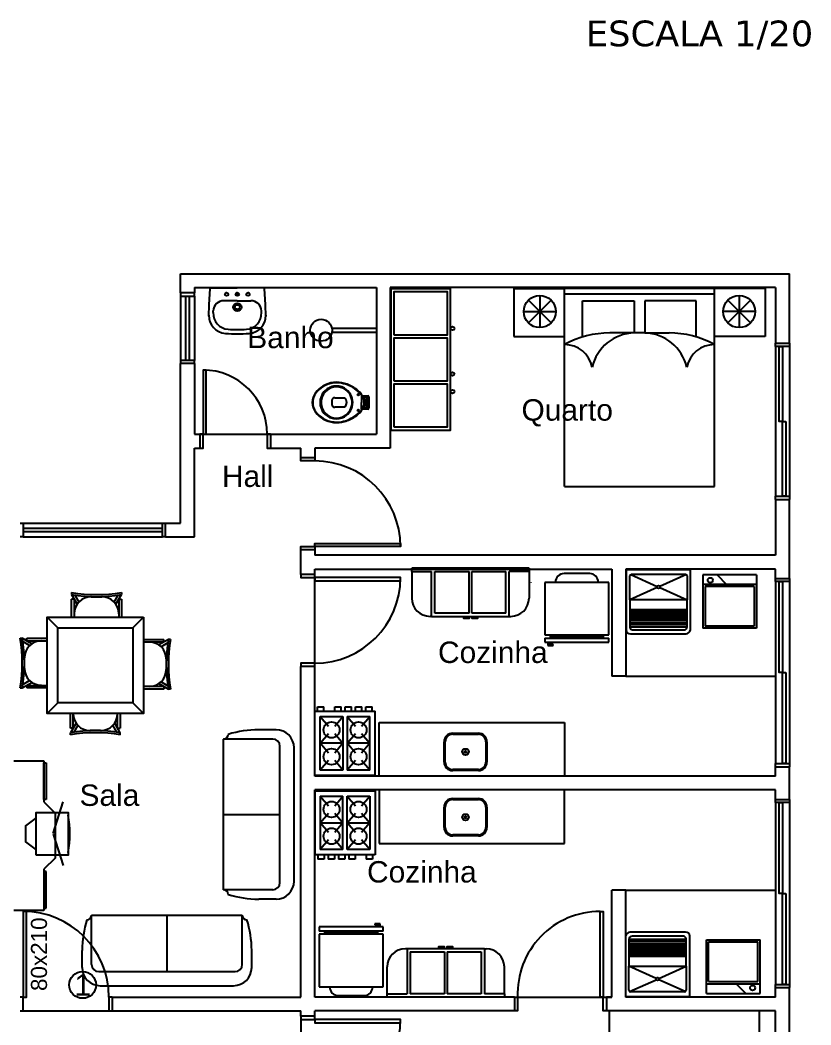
# Model space of a CAD drawing. Extents: x -120 to 1117, y 5 to 675.
# Drawn here: x 50.97 to 58.36, y 143.55 to 152.94 of the extents above; entities that cross this region are included whole.
import ezdxf
from ezdxf.enums import TextEntityAlignment as Align

# ---------------------------------------------------------------- set-up
doc = ezdxf.new("R2010")
doc.units = 0
doc.header["$MEASUREMENT"] = 0
for name, color, linetype in [('janela-porta', 6, 'CONTINUOUS'), ('moveis', 253, 'CONTINUOUS'), ('parede', 2, 'CONTINUOUS'), ('piso', 4, 'CONTINUOUS'), ('texto', 7, 'CONTINUOUS')]:
    doc.layers.add(name, color=color, linetype=linetype)
doc.styles.add('ROMANS', font='arial.ttf', dxfattribs={"height": 1.5})
doc.styles.get("Standard").update_dxf_attribs({"font": 'arial.ttf'})
doc.styles.add('VERDANA', font='verdana.ttf')

msp = doc.modelspace()

# ---------------------------------------------------------------- linework, layer by layer
at = {"layer": 'janela-porta', "color": 253, "linetype": 'Continuous'}
for p, q in [((52.4742, 150.3585), (52.4742, 149.7585)), ((52.6041, 150.3585), (52.6041, 149.7585)), ((58.0342, 149.8885), (58.0342, 148.4885)), ((58.1642, 149.8885), (58.1642, 148.4885)), ((51.0041, 148.2385), (52.3041, 148.2385)), ((51.0041, 148.1085), (52.3041, 148.1085)), ((58.0342, 147.691), (58.0342, 145.991)), ((58.1642, 147.691), (58.1642, 145.991)), ((58.0342, 145.626), (58.0342, 143.926)), ((58.1642, 145.626), (58.1642, 143.926)), ((55.5942, 143.8085), (55.6243, 143.8085))]:
    msp.add_line(p, q, dxfattribs=at)
for points in [[(52.4742, 150.3885), (52.4742, 150.3585), (52.6041, 150.3585), (52.6041, 150.3885)], [(58.1642, 149.9186), (58.1642, 149.8885), (58.0342, 149.8885), (58.0342, 149.9186)], [(52.6041, 149.7286), (52.6041, 149.7585), (52.4742, 149.7585), (52.4742, 149.7286)], [(52.6541, 148.9385), (52.6841, 148.9385), (52.6841, 149.0686), (52.6541, 149.0686)], [(53.3142, 149.0686), (53.2841, 149.0686), (53.2841, 148.9385), (53.3142, 148.9385)], [(53.7292, 148.8485), (53.7292, 148.8186), (53.5992, 148.8186), (53.5992, 148.8485)], [(58.0342, 148.4586), (58.0342, 148.4885), (58.1642, 148.4885), (58.1642, 148.4586)], [(50.9742, 148.2385), (51.0041, 148.2385), (51.0041, 148.1085), (50.9742, 148.1085)], [(52.3342, 148.1085), (52.3041, 148.1085), (52.3041, 148.2385), (52.3342, 148.2385)], [(53.5992, 147.9885), (53.5992, 148.0186), (53.7292, 148.0186), (53.7292, 147.9885)], [(53.5992, 147.7585), (53.5992, 147.7285), (53.7292, 147.7285), (53.7292, 147.7585)], [(58.1642, 147.721), (58.1642, 147.691), (58.0342, 147.691), (58.0342, 147.721)], [(53.7292, 146.8985), (53.7292, 146.9285), (53.5992, 146.9285), (53.5992, 146.8985)], [(58.0342, 145.961), (58.0342, 145.991), (58.1642, 145.991), (58.1642, 145.961)], [(58.1642, 145.656), (58.1642, 145.626), (58.0342, 145.626), (58.0342, 145.656)], [(58.0342, 143.896), (58.0342, 143.926), (58.1642, 143.926), (58.1642, 143.896)], [(50.9742, 143.6785), (51.0041, 143.6785), (51.0041, 143.8085), (50.9742, 143.8085)], [(51.8342, 143.8085), (51.8041, 143.8085), (51.8041, 143.6785), (51.8342, 143.6785)], [(55.5942, 143.8085), (55.6243, 143.8085), (55.6243, 143.6785), (55.5942, 143.6785)], [(56.4542, 143.6785), (56.4243, 143.6785), (56.4243, 143.8085), (56.4542, 143.8085)], [(53.5992, 143.6285), (53.5992, 143.5985), (53.7292, 143.5985), (53.7292, 143.6285)]]:
    msp.add_lwpolyline(points, dxfattribs=at)
for points in [[(52.5541, 150.3585), (52.5541, 149.7585), (52.5242, 149.7585), (52.5242, 150.3585), (52.5541, 150.3585)], [(58.0992, 149.8885), (58.0992, 149.1885), (58.0692, 149.1885), (58.0692, 149.8885), (58.0992, 149.8885)], [(52.6841, 149.0686), (52.7142, 149.0686), (52.7142, 149.6686), (52.6841, 149.6686), (52.6841, 149.0686)], [(58.1292, 149.1885), (58.1292, 148.4885), (58.0992, 148.4885), (58.0992, 149.1885), (58.1292, 149.1885)], [(51.0041, 148.1585), (52.3041, 148.1585), (52.3041, 148.1885), (51.0041, 148.1885), (51.0041, 148.1585)], [(53.7292, 148.0186), (53.7292, 148.0485), (54.5292, 148.0485), (54.5292, 148.0186), (53.7292, 148.0186)], [(53.7292, 147.7285), (53.7292, 147.6985), (54.5292, 147.6985), (54.5292, 147.7285), (53.7292, 147.7285)], [(58.0992, 147.691), (58.0992, 146.841), (58.0692, 146.841), (58.0692, 147.691), (58.0992, 147.691)], [(58.1292, 146.841), (58.1292, 145.991), (58.0992, 145.991), (58.0992, 146.841), (58.1292, 146.841)], [(58.0992, 145.626), (58.0992, 144.776), (58.0692, 144.776), (58.0692, 145.626), (58.0992, 145.626)], [(58.1292, 144.776), (58.1292, 143.926), (58.0992, 143.926), (58.0992, 144.776), (58.1292, 144.776)], [(51.0041, 143.8085), (51.0342, 143.8085), (51.0342, 144.6085), (51.0041, 144.6085), (51.0041, 143.8085)], [(56.4243, 143.8085), (56.3942, 143.8085), (56.3942, 144.6085), (56.4243, 144.6085), (56.4243, 143.8085)], [(53.7292, 143.5985), (53.7292, 143.5685), (54.5292, 143.5685), (54.5292, 143.5985), (53.7292, 143.5985)]]:
    msp.add_lwpolyline(points, close=True, dxfattribs=at)
for centre, radius, start, end in [((52.6841, 149.0686), 0.6, 0, 90), ((53.7292, 148.0186), 0.8, 0, 90), ((53.7292, 147.7285), 0.8, 270, 0), ((51.0041, 143.8085), 0.8, 0, 90), ((56.3942, 143.838), 0.7705, 90, 182.19156), ((53.7292, 143.5985), 0.8, 270, 0)]:
    msp.add_arc(centre, radius, start, end, dxfattribs=at)
at = {"layer": 'moveis'}
for p, q in [((52.7426, 150.2765), (52.7506, 150.4317)), ((52.7556, 150.4365), (53.0047, 150.4365)), ((53.0147, 150.3765), (52.9947, 150.3765)), ((53.2539, 150.4365), (53.0047, 150.4365)), ((53.0047, 150.3865), (53.0047, 150.3665)), ((53.2668, 150.2765), (53.2589, 150.4317)), ((55.5892, 150.431), (55.5892, 149.981)), ((55.5892, 150.431), (56.0624, 150.431)), ((55.8306, 150.3645), (55.8306, 150.0645)), ((57.9357, 150.431), (56.0624, 150.431)), ((56.0624, 148.581), (56.0624, 150.431)), ((56.0624, 150.381), (57.4624, 150.381)), ((57.4624, 148.581), (57.4624, 150.431)), ((57.6943, 150.3645), (57.6943, 150.0645)), ((57.9357, 150.431), (57.7807, 150.431)), ((57.9357, 150.431), (57.9357, 149.981)), ((52.7372, 150.172), (52.7426, 150.2765)), ((53.0047, 150.3165), (52.8797, 150.3165)), ((53.0047, 150.3165), (53.1297, 150.3165)), ((53.2722, 150.172), (53.2668, 150.2765)), ((55.7246, 150.3205), (55.9367, 150.1084)), ((55.9367, 150.3205), (55.7246, 150.1084)), ((56.2314, 150.3152), (56.7124, 150.3152)), ((56.2314, 149.9773), (56.2314, 150.3152)), ((56.7124, 150.3152), (56.7124, 150.0152)), ((57.2935, 150.3152), (56.8124, 150.3152)), ((56.8124, 150.3152), (56.8124, 150.0152)), ((57.2935, 149.9773), (57.2935, 150.3152)), ((57.5882, 150.3205), (57.8003, 150.1084)), ((57.8003, 150.3205), (57.5882, 150.1084)), ((52.779, 150.2067), (52.7798, 150.2216)), ((53.2304, 150.2067), (53.2296, 150.2216)), ((53.2722, 150.1805), (53.2722, 150.172)), ((55.6806, 150.2145), (55.9806, 150.2145)), ((57.8443, 150.2145), (57.5443, 150.2145)), ((53.8879, 150.0599), (54.3132, 150.0599)), ((54.3132, 150.0199), (53.8879, 150.0199)), ((55.5892, 149.981), (56.0624, 149.981)), ((56.8124, 150.0152), (56.4863, 150.0152)), ((56.8124, 150.0152), (57.0386, 150.0152)), ((57.9357, 149.981), (57.4624, 149.981)), ((54.1648, 149.4398), (54.1648, 149.4345)), ((54.1648, 149.4345), (54.1648, 149.4277)), ((54.1648, 149.4277), (54.1648, 149.3652)), ((54.1648, 149.4277), (54.2229, 149.4277)), ((54.1648, 149.4177), (54.2088, 149.4177)), ((54.2349, 149.4168), (54.2349, 149.3652)), ((53.9148, 149.4097), (54.0108, 149.4097)), ((54.1648, 149.3027), (54.1648, 149.3652)), ((54.1728, 149.4013), (54.1839, 149.4013)), ((54.1728, 149.3292), (54.1839, 149.3292)), ((54.1883, 149.4008), (54.1883, 149.3652)), ((54.1883, 149.3652), (54.1883, 149.3297)), ((54.1998, 149.3967), (54.1998, 149.3652)), ((54.1998, 149.3338), (54.1998, 149.3652)), ((54.2163, 149.4102), (54.2163, 149.3652)), ((54.2163, 149.3652), (54.2163, 149.3203)), ((54.2349, 149.3652), (54.2349, 149.3137)), ((54.0108, 149.3208), (53.9148, 149.3208)), ((54.2088, 149.3128), (54.1648, 149.3128)), ((54.1648, 149.3027), (54.1648, 149.296)), ((54.2229, 149.3027), (54.1648, 149.3027)), ((54.1648, 149.296), (54.1648, 149.2907)), ((56.0624, 148.581), (57.4624, 148.581)), ((55.7303, 147.8162), (54.6358, 147.8162)), ((54.6358, 147.7862), (54.6358, 147.8162)), ((54.6358, 147.7862), (54.8207, 147.7862)), ((54.6358, 147.7862), (54.6358, 147.5362)), ((54.8207, 147.3662), (54.8207, 147.7862)), ((54.8508, 147.3962), (54.8508, 147.7862)), ((54.8508, 147.7862), (55.1707, 147.7862)), ((55.1707, 147.3962), (55.1707, 147.7862)), ((55.1953, 147.3962), (55.1953, 147.7862)), ((55.1953, 147.7862), (55.5153, 147.7862)), ((55.5153, 147.3962), (55.5153, 147.7862)), ((55.7303, 147.7862), (55.5453, 147.7862)), ((55.5453, 147.3662), (55.5453, 147.7862)), ((55.7303, 147.8162), (55.7303, 147.7862)), ((55.7303, 147.7862), (55.7303, 147.5362)), ((56.2975, 147.7654), (56.0574, 147.7654)), ((57.2382, 147.8019), (56.6382, 147.8019)), ((56.6382, 147.8019), (56.6382, 147.2387)), ((56.6805, 147.7574), (56.9279, 147.6463)), ((57.2009, 147.7576), (56.9533, 147.6463)), ((57.2382, 147.2396), (57.2382, 147.8019)), ((57.855, 147.7545), (57.355, 147.7545)), ((57.355, 147.7545), (57.355, 147.2545)), ((57.4871, 147.7545), (57.577, 147.6645)), ((57.855, 147.7545), (57.855, 147.2545)), ((55.7469, 147.6854), (55.7469, 147.6826)), ((56.4774, 147.6826), (55.8774, 147.6826)), ((55.8774, 147.6826), (55.8774, 147.1926)), ((56.3774, 147.6826), (56.3774, 147.6854)), ((56.4774, 147.1926), (56.4774, 147.6826)), ((56.9278, 147.6348), (56.6733, 147.5205)), ((56.9534, 147.6348), (57.2079, 147.5205)), ((57.375, 147.6445), (57.375, 147.2744)), ((57.835, 147.6445), (57.835, 147.2744)), ((51.4561, 147.5891), (51.4561, 147.5693)), ((51.4561, 147.5693), (51.5079, 147.4796)), ((51.4876, 147.5642), (51.5246, 147.5003)), ((51.6392, 147.5496), (51.7382, 147.5496)), ((51.8529, 147.5003), (51.8897, 147.5642)), ((51.8695, 147.4796), (51.9212, 147.5693)), ((51.9212, 147.5891), (51.9212, 147.5693)), ((51.4561, 147.3594), (51.4561, 147.5264)), ((51.4809, 147.5264), (51.4561, 147.5264)), ((51.4809, 147.5264), (51.4809, 147.3594)), ((51.8965, 147.5264), (51.8965, 147.3594)), ((51.8965, 147.5264), (51.9212, 147.5264)), ((51.9212, 147.5264), (51.9212, 147.3594)), ((51.327, 147.2594), (51.227, 147.3594)), ((52.127, 147.3594), (52.027, 147.2594)), ((54.8207, 147.3662), (54.8058, 147.3662)), ((54.8207, 147.3662), (55.5453, 147.3662)), ((55.1707, 147.3962), (54.8508, 147.3962)), ((55.5153, 147.3962), (55.1953, 147.3962)), ((55.5453, 147.3662), (55.5603, 147.3662)), ((56.6733, 147.4294), (57.2079, 147.4294)), ((56.6733, 147.4194), (57.2079, 147.4194)), ((56.6733, 147.4094), (57.2079, 147.4094)), ((56.6733, 147.3994), (57.2079, 147.3994)), ((56.6733, 147.3894), (57.2079, 147.3894)), ((56.6733, 147.3744), (57.2079, 147.3744)), ((56.6733, 147.3594), (57.2079, 147.3594)), ((56.6733, 147.3444), (57.2079, 147.3444)), ((56.6733, 147.3294), (57.2079, 147.3294)), ((56.6733, 147.3094), (57.2079, 147.3094)), ((56.6733, 147.2894), (57.2079, 147.2894)), ((56.6733, 147.2694), (57.2079, 147.2694)), ((57.835, 147.2744), (57.375, 147.2744)), ((50.9753, 147.1619), (50.9952, 147.1619)), ((51.0848, 147.1102), (50.9952, 147.1619)), ((51.038, 147.1619), (51.227, 147.1619)), ((51.038, 147.1372), (51.038, 147.1619)), ((55.8774, 147.1926), (56.4774, 147.1926)), ((55.8774, 147.1626), (55.8774, 147.1246)), ((55.8774, 147.1626), (56.4774, 147.1626)), ((55.9274, 147.1926), (55.9274, 147.1626)), ((55.9274, 147.1846), (56.4274, 147.1846)), ((55.9274, 147.1776), (56.4274, 147.1776)), ((55.9274, 147.1706), (56.4274, 147.1706)), ((56.4274, 147.1626), (56.4274, 147.1926)), ((56.4774, 147.1246), (56.4774, 147.1626)), ((56.678, 147.2019), (57.1974, 147.2019)), ((57.855, 147.2545), (57.355, 147.2545)), ((51.0641, 147.0935), (51.0002, 147.1304)), ((51.038, 147.1372), (51.227, 147.1372)), ((52.127, 147.1512), (52.318, 147.1512)), ((52.318, 147.1264), (52.127, 147.1264)), ((52.3608, 147.1512), (52.2711, 147.0994)), ((52.3558, 147.1197), (52.2918, 147.0828)), ((52.318, 147.1264), (52.318, 147.1512)), ((52.3807, 147.1512), (52.3608, 147.1512)), ((55.8774, 147.1246), (56.4774, 147.1246)), ((55.9074, 147.1246), (55.9074, 147.0946)), ((55.9074, 147.0946), (55.9574, 147.0946)), ((55.9174, 147.1046), (55.9174, 147.1246)), ((55.9574, 147.1046), (55.9174, 147.1046)), ((55.9574, 147.0946), (55.9574, 147.1046)), ((51.0149, 146.8798), (51.0149, 146.9788)), ((52.3411, 146.9681), (52.3411, 146.8691)), ((50.9753, 146.6968), (50.9952, 146.6968)), ((50.9952, 146.6968), (51.0848, 146.7485)), ((51.0002, 146.7283), (51.0641, 146.7652)), ((51.038, 146.7215), (51.227, 146.7215)), ((51.038, 146.7215), (51.038, 146.6968)), ((51.227, 146.6968), (51.038, 146.6968)), ((52.318, 146.7108), (52.127, 146.7108)), ((52.2711, 146.7378), (52.3608, 146.6861)), ((52.2918, 146.7545), (52.3558, 146.7176)), ((52.318, 146.7108), (52.318, 146.6861)), ((52.318, 146.6861), (52.127, 146.6861)), ((52.3807, 146.6861), (52.3608, 146.6861)), ((51.327, 146.5594), (51.227, 146.4594)), ((52.027, 146.5594), (52.127, 146.4594)), ((53.7544, 146.5197), (53.8144, 146.5197)), ((53.7544, 146.4797), (53.7544, 146.5197)), ((53.8144, 146.4797), (53.8144, 146.5197)), ((53.9154, 146.4797), (53.9154, 146.5197)), ((53.9154, 146.5197), (53.9754, 146.5197)), ((53.9754, 146.4797), (53.9754, 146.5197)), ((54.0121, 146.5197), (54.0721, 146.5197)), ((54.0121, 146.4797), (54.0121, 146.5197)), ((54.0721, 146.4797), (54.0721, 146.5197)), ((54.1088, 146.5197), (54.1688, 146.5197)), ((54.1088, 146.4797), (54.1088, 146.5197)), ((54.1688, 146.4797), (54.1688, 146.5197)), ((54.2055, 146.4797), (54.2055, 146.5197)), ((54.2055, 146.5197), (54.2655, 146.5197)), ((54.2655, 146.4797), (54.2655, 146.5197)), ((51.4454, 146.3216), (51.4454, 146.4594)), ((51.4702, 146.3216), (51.4702, 146.4594)), ((51.8858, 146.3216), (51.8858, 146.4594)), ((51.9105, 146.4594), (51.9105, 146.3216)), ((53.7294, 145.8797), (53.7294, 146.4797)), ((53.7294, 146.4797), (54.2933, 146.4797)), ((53.7794, 146.4297), (53.9913, 146.4297)), ((53.7794, 145.9297), (53.7794, 146.4297)), ((53.7794, 146.4297), (53.8563, 146.339)), ((53.9144, 146.339), (53.9913, 146.4297)), ((53.9913, 146.4297), (53.9913, 145.9297)), ((54.0313, 146.4297), (54.0313, 145.9297)), ((54.0313, 146.4297), (54.2433, 146.4297)), ((54.0313, 146.4297), (54.1082, 146.339)), ((54.1664, 146.339), (54.2433, 146.4297)), ((54.2433, 145.9297), (54.2433, 146.4297)), ((54.2933, 145.8797), (54.2933, 146.4797)), ((51.4972, 146.3683), (51.4454, 146.2787)), ((51.4702, 146.3216), (51.4454, 146.3216)), ((51.5138, 146.3477), (51.4769, 146.2838)), ((51.879, 146.2838), (51.8421, 146.3477)), ((51.9105, 146.2787), (51.8588, 146.3683)), ((51.8858, 146.3216), (51.9105, 146.3216)), ((54.3292, 145.8735), (54.3292, 146.3735)), ((54.3292, 146.3735), (56.0623, 146.3735)), ((56.0623, 146.3735), (56.0623, 145.8735)), ((51.4454, 146.2588), (51.4454, 146.2787)), ((51.7275, 146.2984), (51.6285, 146.2984)), ((51.9105, 146.2588), (51.9105, 146.2787)), ((53.3662, 146.3068), (53.205, 146.3068)), ((53.7794, 146.1797), (53.8563, 146.2704)), ((53.9144, 146.2704), (53.9913, 146.1797)), ((54.0313, 146.1797), (54.1082, 146.2704)), ((54.1664, 146.2704), (54.2433, 146.1797)), ((55.017, 146.2741), (55.257, 146.2741)), ((55.017, 146.2641), (55.257, 146.2641)), ((53.3369, 146.2188), (52.8751, 146.2188)), ((52.8751, 144.8114), (52.8751, 146.2188)), ((53.4029, 144.8774), (53.4029, 146.1528)), ((53.5348, 144.892), (53.5348, 146.1381)), ((53.9913, 146.1797), (53.7794, 146.1797)), ((53.8563, 146.089), (53.7794, 146.1797)), ((53.9913, 146.1797), (53.9144, 146.089)), ((54.2433, 146.1797), (54.0313, 146.1797)), ((54.1082, 146.089), (54.0313, 146.1797)), ((54.2433, 146.1797), (54.1664, 146.089)), ((54.937, 146.0041), (54.937, 146.1941)), ((54.947, 146.0041), (54.947, 146.1941)), ((55.327, 146.1941), (55.327, 146.0041)), ((55.337, 146.1941), (55.337, 146.0041)), ((50.9168, 146.0171), (51.1968, 146.0171)), ((51.1968, 146.0171), (51.1968, 145.6322)), ((51.1968, 145.6531), (51.1968, 145.9962)), ((51.1968, 145.9962), (51.2178, 145.9962)), ((51.2178, 145.9962), (51.2178, 145.6531)), ((53.8563, 146.0204), (53.7794, 145.9297)), ((53.9913, 145.9297), (53.9144, 146.0204)), ((54.1082, 146.0204), (54.0313, 145.9297)), ((54.2433, 145.9297), (54.1664, 146.0204)), ((54.2933, 145.8797), (53.7294, 145.8797)), ((53.9913, 145.9297), (53.7794, 145.9297)), ((54.2433, 145.9297), (54.0313, 145.9297)), ((55.257, 145.9341), (55.017, 145.9341)), ((55.257, 145.9241), (55.017, 145.9241)), ((53.7294, 145.7366), (54.2932, 145.7366)), ((53.7294, 145.7366), (53.7294, 145.1366)), ((53.7794, 145.6866), (53.7794, 145.1866)), ((53.7794, 145.6866), (53.9913, 145.6866)), ((53.7794, 145.6866), (53.8562, 145.5959)), ((53.9144, 145.5959), (53.9913, 145.6866)), ((53.9913, 145.1866), (53.9913, 145.6866)), ((54.0313, 145.1866), (54.0313, 145.6866)), ((54.0313, 145.6866), (54.2432, 145.6866)), ((54.0313, 145.6866), (54.1082, 145.5959)), ((54.1663, 145.5959), (54.2432, 145.6866)), ((54.2432, 145.6866), (54.2432, 145.1866)), ((54.2932, 145.7366), (54.2932, 145.1366)), ((54.3292, 145.7435), (54.3292, 145.2435)), ((55.017, 145.6636), (55.257, 145.6636)), ((56.0623, 145.2435), (56.0623, 145.7435)), ((51.2178, 145.6531), (51.1968, 145.6531)), ((51.1968, 145.6322), (51.3018, 145.5271)), ((51.2837, 145.3372), (51.3782, 145.6323)), ((54.937, 145.3936), (54.937, 145.5836)), ((54.947, 145.3936), (54.947, 145.5836)), ((55.017, 145.6536), (55.257, 145.6536)), ((55.327, 145.5836), (55.327, 145.3936)), ((55.337, 145.5836), (55.337, 145.3936)), ((51.3018, 145.5271), (51.3018, 145.1072)), ((52.8751, 145.5151), (53.4029, 145.5151)), ((53.7794, 145.4366), (53.8562, 145.5273)), ((53.9144, 145.5273), (53.9913, 145.4366)), ((54.0313, 145.4366), (54.1082, 145.5273)), ((54.1663, 145.5273), (54.2432, 145.4366)), ((53.7794, 145.4366), (53.9913, 145.4366)), ((53.8562, 145.3459), (53.7794, 145.4366)), ((53.9913, 145.4366), (53.9144, 145.3459)), ((54.0313, 145.4366), (54.2432, 145.4366)), ((54.1082, 145.3459), (54.0313, 145.4366)), ((54.2432, 145.4366), (54.1663, 145.3459)), ((51.2837, 145.3317), (51.3782, 145.0365)), ((55.257, 145.3236), (55.017, 145.3236)), ((55.257, 145.3136), (55.017, 145.3136)), ((53.8562, 145.2773), (53.7794, 145.1866)), ((53.9913, 145.1866), (53.9144, 145.2773)), ((54.1082, 145.2773), (54.0313, 145.1866)), ((54.2432, 145.1866), (54.1663, 145.2773)), ((54.3292, 145.2435), (56.0623, 145.2435)), ((51.3018, 145.1072), (51.1968, 145.0021)), ((54.2932, 145.1366), (53.7294, 145.1366)), ((53.7572, 145.1366), (53.7572, 145.0966)), ((53.8171, 145.0966), (53.7572, 145.0966)), ((53.9913, 145.1866), (53.7794, 145.1866)), ((53.8171, 145.1366), (53.8171, 145.0966)), ((53.8538, 145.1366), (53.8538, 145.0966)), ((53.9139, 145.0966), (53.8538, 145.0966)), ((53.9139, 145.1366), (53.9139, 145.0966)), ((53.9505, 145.1366), (53.9505, 145.0966)), ((54.0105, 145.0966), (53.9505, 145.0966)), ((54.0105, 145.1366), (54.0105, 145.0966)), ((54.2432, 145.1866), (54.0313, 145.1866)), ((54.0472, 145.1366), (54.0472, 145.0966)), ((54.1072, 145.0966), (54.0472, 145.0966)), ((54.1072, 145.1366), (54.1072, 145.0966)), ((54.2082, 145.1366), (54.2082, 145.0966)), ((54.2682, 145.0966), (54.2082, 145.0966)), ((54.2682, 145.1366), (54.2682, 145.0966)), ((51.1968, 145.0021), (51.1968, 144.6171)), ((51.1968, 144.9812), (51.1968, 144.6381)), ((51.2178, 144.9812), (51.1968, 144.9812)), ((51.2178, 144.6381), (51.2178, 144.9812)), ((53.3369, 144.8114), (52.8751, 144.8114)), ((53.3662, 144.7234), (53.205, 144.7234)), ((51.1968, 144.6381), (51.2178, 144.6381)), ((51.1968, 144.6171), (50.9168, 144.6171)), ((51.6434, 144.1121), (51.6434, 144.5739)), ((51.6434, 144.5739), (53.0508, 144.5739)), ((52.3471, 144.5739), (52.3471, 144.0461)), ((53.0508, 144.1121), (53.0508, 144.5739)), ((53.7686, 144.4631), (53.7686, 144.425)), ((54.3686, 144.4631), (53.7686, 144.4631)), ((54.3386, 144.4931), (54.2886, 144.4931)), ((54.2886, 144.4931), (54.2886, 144.4831)), ((54.2886, 144.4831), (54.3286, 144.4831)), ((54.3286, 144.4831), (54.3286, 144.4631)), ((54.3386, 144.4631), (54.3386, 144.4931)), ((54.3686, 144.425), (54.3686, 144.4631)), ((54.3686, 144.425), (53.7686, 144.425)), ((53.7686, 144.395), (53.7686, 143.905)), ((54.3686, 144.395), (53.7686, 144.395)), ((53.8186, 144.425), (53.8186, 144.395)), ((54.3186, 144.4171), (53.8186, 144.4171)), ((54.3186, 144.41), (53.8186, 144.41)), ((54.3186, 144.403), (53.8186, 144.403)), ((54.3186, 144.395), (54.3186, 144.425)), ((54.3686, 143.905), (54.3686, 144.395)), ((56.6334, 144.3767), (56.6334, 143.8144)), ((57.1983, 144.3469), (56.6638, 144.3469)), ((57.1936, 144.4144), (56.6742, 144.4144)), ((57.2334, 143.8144), (57.2334, 144.3776)), ((54.5903, 144.2596), (54.5752, 144.2596)), ((55.3148, 144.2596), (54.5903, 144.2596)), ((54.5903, 144.2596), (54.5903, 143.8396)), ((55.3148, 144.2596), (55.3148, 143.8396)), ((55.3148, 144.2596), (55.3298, 144.2596)), ((57.1983, 144.3269), (56.6638, 144.3269)), ((57.1983, 144.3069), (56.6638, 144.3069)), ((57.1983, 144.2869), (56.6638, 144.2869)), ((57.1983, 144.2719), (56.6638, 144.2719)), ((57.1983, 144.2569), (56.6638, 144.2569)), ((57.389, 143.8427), (57.389, 144.3427)), ((57.389, 144.3427), (57.889, 144.3427)), ((57.409, 143.9527), (57.409, 144.3228)), ((57.409, 144.3228), (57.8689, 144.3228)), ((57.8689, 143.9527), (57.8689, 144.3228)), ((57.889, 143.8427), (57.889, 144.3427)), ((51.5554, 144.0828), (51.5554, 144.244)), ((53.1388, 144.0828), (53.1388, 144.244)), ((54.6203, 144.2296), (54.6203, 143.8396)), ((54.6203, 144.2296), (54.9403, 144.2296)), ((54.9403, 144.2296), (54.9403, 143.8396)), ((54.9648, 144.2296), (54.9648, 143.8396)), ((54.9648, 144.2296), (55.2848, 144.2296)), ((55.2848, 144.2296), (55.2848, 143.8396)), ((57.1983, 144.2419), (56.6638, 144.2419)), ((57.1983, 144.2269), (56.6638, 144.2269)), ((57.1983, 144.2169), (56.6638, 144.2169)), ((57.1983, 144.2069), (56.6638, 144.2069)), ((57.1983, 144.1969), (56.6638, 144.1969)), ((57.1983, 144.1869), (56.6638, 144.1869)), ((54.4053, 143.8396), (54.4053, 144.0896)), ((55.4998, 143.8396), (55.4998, 144.0896)), ((56.9182, 143.9815), (56.6638, 144.0958)), ((56.9438, 143.9815), (57.1983, 144.0958)), ((51.7094, 144.0461), (52.9848, 144.0461)), ((56.6707, 143.8587), (56.9184, 143.97)), ((57.1911, 143.8589), (56.9437, 143.97)), ((51.724, 143.9142), (52.9701, 143.9142)), ((53.7686, 143.905), (54.3686, 143.905)), ((53.8686, 143.905), (53.8686, 143.9022)), ((54.2686, 143.9022), (54.2686, 143.905)), ((57.7569, 143.8427), (57.6669, 143.9327)), ((53.9486, 143.8222), (54.1886, 143.8222)), ((54.4053, 143.8096), (54.4053, 143.8396)), ((54.4053, 143.8396), (54.5903, 143.8396)), ((54.4053, 143.8096), (55.4998, 143.8096)), ((54.9403, 143.8396), (54.6203, 143.8396)), ((55.2848, 143.8396), (54.9648, 143.8396)), ((55.4998, 143.8396), (55.3148, 143.8396)), ((55.4998, 143.8396), (55.4998, 143.8096)), ((56.6334, 143.8144), (57.2334, 143.8144)), ((57.389, 143.8427), (57.889, 143.8427)), ((56.4826, 143.3994), (56.4826, 143.6794)), ((57.8826, 143.6794), (57.8826, 143.3994))]:
    msp.add_line(p, q, dxfattribs=at)
for points in [[(54.4381, 149.1078), (54.998, 149.1078), (54.998, 150.4278), (54.4381, 150.4278), (54.4381, 149.1078)], [(54.4681, 149.9978), (54.9681, 149.9978), (54.9681, 150.3978), (54.4681, 150.3978), (54.4681, 149.9978)], [(54.4681, 149.5678), (54.9681, 149.5678), (54.9681, 149.9678), (54.4681, 149.9678), (54.4681, 149.5678)], [(54.4681, 149.1378), (54.9681, 149.1378), (54.9681, 149.5378), (54.4681, 149.5378), (54.4681, 149.1378)], [(52.127, 147.3594), (52.127, 146.4594), (51.227, 146.4594), (51.227, 147.3594), (52.127, 147.3594)], [(55.1707, 147.3562), (55.1707, 147.3462), (55.1207, 147.3462), (55.1207, 147.3562), (55.1707, 147.3562)], [(55.2479, 147.3562), (55.2479, 147.3462), (55.1979, 147.3462), (55.1979, 147.3562), (55.2479, 147.3562)], [(52.027, 147.2594), (52.027, 146.5594), (51.327, 146.5594), (51.327, 147.2594), (52.027, 147.2594)], [(51.1246, 145.1344), (51.1246, 145.5344), (51.4246, 145.5344), (51.4246, 145.1344), (51.1246, 145.1344)], [(54.8877, 144.2696), (54.8877, 144.2796), (54.9377, 144.2796), (54.9377, 144.2696), (54.8877, 144.2696)], [(54.9648, 144.2696), (54.9648, 144.2796), (55.0148, 144.2796), (55.0148, 144.2696), (54.9648, 144.2696)]]:
    msp.add_lwpolyline(points, close=True, dxfattribs=at)
for points in [[(57.2079, 147.5205), (56.6732, 147.5205), (56.6732, 147.7449)], [(56.6882, 147.7607), (57.194, 147.7607)], [(57.2079, 147.7454), (57.2079, 147.5205)], [(57.855, 147.6645), (57.355, 147.6645)], [(57.835, 147.6445), (57.375, 147.6445)], [(57.2079, 147.5205), (56.6733, 147.5205), (56.6733, 147.2637)], [(57.2079, 147.2684), (57.2079, 147.5205)], [(56.6965, 147.2394), (57.1788, 147.2394)], [(51.1246, 145.4844), (51.0246, 145.4094), (51.0246, 145.2594), (51.1246, 145.1844)], [(56.6638, 144.0958), (57.1983, 144.0958), (57.1983, 144.3526)], [(56.6638, 144.3479), (56.6638, 144.0958)], [(57.1751, 144.3769), (56.6929, 144.3769)], [(56.6638, 144.0958), (57.1984, 144.0958), (57.1984, 143.8714)], [(56.6638, 143.8709), (56.6638, 144.0958)], [(57.389, 143.9327), (57.889, 143.9327)], [(57.409, 143.9527), (57.8689, 143.9527)], [(57.1834, 143.8556), (56.6776, 143.8556)]]:
    msp.add_lwpolyline(points, dxfattribs=at)
for centre, radius in [((52.9047, 150.3765), 0.016), ((53.0047, 150.3765), 0.016), ((53.1047, 150.3765), 0.016), ((55.8306, 150.2145), 0.15), ((57.6943, 150.2145), 0.15), ((53.0047, 150.2565), 0.0375), ((53.0047, 150.2565), 0.0225), ((53.7876, 150.04), 0.1023), ((55.0161, 150.0569), 0.017), ((55.0161, 149.6313), 0.017), ((54.1349, 149.4382), 0.0075), ((55.0161, 149.4672), 0.017), ((54.1349, 149.2922), 0.0075), ((57.4245, 147.7036), 0.0235), ((56.9406, 147.6406), 0.014), ((53.8854, 146.3047), 0.075), ((54.1373, 146.3047), 0.075), ((53.8854, 146.0547), 0.075), ((54.1373, 146.0547), 0.075), ((55.137, 146.0991), 0.03), ((55.137, 146.0991), 0.01), ((53.8853, 145.5616), 0.075), ((54.1372, 145.5616), 0.075), ((55.137, 145.4886), 0.03), ((55.137, 145.4886), 0.01), ((53.8853, 145.3116), 0.075), ((54.1372, 145.3116), 0.075), ((56.931, 143.9757), 0.014), ((57.8195, 143.8936), 0.0235)]:
    msp.add_circle(centre, radius, dxfattribs=at)
for centre, radius, start, end in [((52.7556, 150.4315), 0.005, 90, 177.0582), ((52.8797, 150.2165), 0.1, 90, 177.0582), ((53.1297, 150.2165), 0.1, 2.94177, 90), ((52.9072, 150.1805), 0.17, 180, 265.30188), ((52.9288, 150.1989), 0.15, 177.0582, 266.2836), ((53.0806, 150.1989), 0.15, 273.7164, 2.94177), ((53.1022, 150.1805), 0.17, 274.69812, 0), ((53.0047, 151.3669), 1.3604, 265.30188, 270), ((53.0047, 151.3669), 1.3204, 266.2836, 270), ((53.0047, 151.3669), 1.3204, 270, 273.7164), ((53.0047, 151.3669), 1.3604, 270, 274.69812), ((56.4863, 149.1377), 0.8774, 90, 118.88812), ((56.7276, 149.597), 0.4196, 92.06427, 166.5578), ((56.7973, 149.597), 0.4196, 13.4422, 87.93573), ((57.0386, 149.1377), 0.8774, 61.11188, 90), ((56.0627, 149.6443), 0.2616, 11.06396, 90.05048), ((57.4622, 149.6443), 0.2616, 89.94952, 168.93604), ((53.9456, 149.2896), 0.2681, 121.68088, 141.83972), ((53.9456, 149.2896), 0.2636, 121.68607, 141.82977), ((53.9329, 149.3053), 0.248, 96.48303, 121.07306), ((53.9329, 149.3053), 0.2435, 96.47781, 121.06744), ((53.9321, 149.3621), 0.1566, 100.02805, 138.77759), ((53.9347, 149.3103), 0.2433, 73.23779, 97.04526), ((53.9327, 149.3658), 0.1451, 60.19479, 101.06644), ((53.9313, 149.3729), 0.1458, 59.70194, 100.44556), ((53.9347, 149.3103), 0.2388, 84.24072, 97.05057), ((53.9166, 149.2199), 0.3307, 55.84973, 82.70651), ((53.9166, 149.2199), 0.3352, 55.84763, 74.74753), ((53.8538, 149.3655), 0.149, 143.00192, 180.12817), ((53.8538, 149.3655), 0.1445, 143.01996, 180.12817), ((53.9306, 149.3654), 0.1532, 139.3363, 180.05475), ((53.9295, 149.3669), 0.1422, 136.22839, 180.66357), ((53.9318, 149.3671), 0.1437, 100.80786, 136.92645), ((53.9322, 149.3655), 0.1456, 359.88776, 60.08859), ((53.9285, 149.3646), 0.1544, 0.24878, 60.34412), ((53.9236, 149.233), 0.3159, 40.75461, 55.53586), ((53.9236, 149.233), 0.3204, 41.94791, 55.53809), ((54.1547, 149.44), 0.0102, 358.30859, 45.2439), ((54.1555, 149.4334), 0.00945, 6.98804, 38.65158), ((54.2091, 149.4105), 0.00728, 358.27496, 91.72504), ((54.2231, 149.416), 0.0118, 3.68018, 91.29895), ((53.8538, 149.365), 0.149, 179.87183, 216.99808), ((53.8538, 149.365), 0.1445, 179.87183, 216.98004), ((53.9306, 149.3651), 0.1532, 179.94525, 220.6637), ((53.9295, 149.3636), 0.1422, 179.33643, 223.77161), ((53.9714, 149.3652), 0.0846, 159.22229, 200.77771), ((53.9144, 149.3856), 0.0241, 89.10947, 156.48959), ((53.9144, 149.3449), 0.0241, 203.51038, 270.8905), ((53.9322, 149.365), 0.1456, 299.91138, 0.11224), ((53.9285, 149.3659), 0.1544, 299.65588, 359.75122), ((53.9591, 149.3652), 0.0683, 319.31177, 40.6882), ((54.1731, 149.4096), 0.00832, 184.71802, 267.98511), ((54.1731, 149.3209), 0.00832, 92.01489, 175.28198), ((54.183, 149.4131), 0.0119, 274.05206, 294.02039), ((54.183, 149.3174), 0.0119, 65.97958, 85.94791), ((54.1922, 149.39), 0.0131, 70.61249, 109.65817), ((54.1922, 149.3405), 0.0131, 250.34186, 289.38751), ((54.1943, 149.3968), 0.00592, 43.93601, 67.40164), ((54.1943, 149.3337), 0.00592, 292.59833, 316.06396), ((54.1932, 149.397), 0.00666, 357.95715, 36.10229), ((54.1932, 149.3335), 0.00666, 323.89771, 2.04285), ((53.9456, 149.4409), 0.2681, 218.16028, 238.31909), ((53.9456, 149.4409), 0.2636, 218.17023, 238.3139), ((53.9321, 149.3684), 0.1566, 221.22241, 259.97195), ((53.9318, 149.3633), 0.1437, 223.07355, 259.19214), ((53.9327, 149.3647), 0.1451, 258.93359, 299.80518), ((53.9313, 149.3576), 0.1458, 259.55444, 300.2981), ((53.9166, 149.5106), 0.3307, 277.29352, 304.15027), ((53.9166, 149.5106), 0.3352, 285.2525, 304.15234), ((53.9236, 149.4974), 0.3159, 304.46411, 319.24536), ((53.9236, 149.4974), 0.3204, 304.46191, 318.05212), ((54.1547, 149.2905), 0.0102, 314.7561, 1.69141), ((54.1555, 149.2971), 0.00945, 321.34839, 353.01196), ((54.2091, 149.32), 0.00728, 268.27496, 1.72504), ((54.2231, 149.3145), 0.0118, 268.70105, 356.31982), ((53.9329, 149.4252), 0.248, 238.92694, 263.51697), ((53.9329, 149.4252), 0.2435, 238.93256, 263.52216), ((53.9347, 149.4202), 0.2433, 262.95471, 286.76221), ((53.9347, 149.4202), 0.2388, 262.94943, 275.75928), ((56.0574, 147.6854), 0.08, 90, 180), ((56.2975, 147.6854), 0.08, 0, 90), ((56.6914, 147.7425), 0.0184, 99.49539, 172.98163), ((57.1902, 147.7433), 0.0177, 6.11554, 77.89743), ((51.6887, 148.9455), 1.3762, 260.27097, 279.72903), ((51.6887, 148.9257), 1.3762, 260.27097, 279.72903), ((51.6392, 147.3912), 0.1583, 90, 180), ((51.7382, 147.3912), 0.1583, 0, 90), ((54.8058, 147.5362), 0.17, 180, 270), ((55.5603, 147.5362), 0.17, 270, 0), ((56.7005, 147.2664), 0.0273, 185.68457, 261.89002), ((57.1794, 147.268), 0.0285, 268.93314, 2.92712), ((49.6189, 146.9294), 1.3762, 350.27097, 9.72903), ((49.6387, 146.9294), 1.3762, 350.27097, 9.72903), ((56.6781, 147.2419), 0.04, 184.47162, 269.90802), ((57.1906, 147.2501), 0.0487, 278.39655, 347.5708), ((51.1732, 146.9788), 0.1583, 90, 180), ((52.1827, 146.9681), 0.1583, 0, 90), ((53.7172, 146.9186), 1.3762, 170.27097, 189.729), ((53.737, 146.9186), 1.3762, 170.27097, 189.729), ((51.1732, 146.8799), 0.1583, 180, 270), ((52.1827, 146.8692), 0.1583, 270, 0), ((51.6285, 146.4568), 0.1583, 180, 270), ((51.7274, 146.4568), 0.1583, 270, 0), ((51.678, 144.9223), 1.3762, 80.27097, 99.72903), ((51.678, 144.9025), 1.3762, 80.27097, 99.72903), ((52.8751, 146.2628), 0.044, 270.00305, 0), ((53.2079, 145.3366), 0.9702, 90.17224, 107.31836), ((53.3662, 146.1382), 0.1686, 0, 90), ((55.017, 146.1941), 0.08, 90, 180), ((55.017, 146.1941), 0.07, 90, 180), ((55.257, 146.1941), 0.08, 0, 90), ((55.257, 146.1941), 0.07, 0, 90), ((53.3369, 146.1529), 0.066, 0, 90), ((55.017, 146.0041), 0.08, 180, 270), ((55.017, 146.0041), 0.07, 180, 270), ((55.257, 146.0041), 0.08, 270, 0), ((55.257, 146.0041), 0.07, 270, 0), ((55.017, 145.5836), 0.08, 90, 180), ((55.257, 145.5836), 0.08, 0, 90), ((55.017, 145.5836), 0.07, 90, 180), ((55.257, 145.5836), 0.07, 0, 90), ((50.3918, 145.3344), 1.0475, 350.38281, 9.61719), ((55.017, 145.3936), 0.08, 180, 270), ((55.017, 145.3936), 0.07, 180, 270), ((55.257, 145.3936), 0.08, 270, 0), ((55.257, 145.3936), 0.07, 270, 0), ((53.3369, 144.8774), 0.066, 270, 0), ((53.3662, 144.8921), 0.1686, 270, 0), ((52.8751, 144.7674), 0.044, 0, 89.99698), ((53.2079, 145.6936), 0.9702, 252.68164, 269.82773), ((51.5994, 144.5739), 0.044, 270, 359.99698), ((53.0948, 144.5739), 0.044, 180.00305, 270), ((52.5255, 144.2411), 0.9702, 162.68166, 179.82774), ((52.1685, 144.2411), 0.9702, 0.17224, 17.31836), ((56.681, 144.3662), 0.0487, 98.39655, 167.5708), ((56.6922, 144.3483), 0.0285, 88.93314, 182.92712), ((57.1711, 144.3499), 0.0273, 5.68454, 81.89002), ((57.1935, 144.3744), 0.04, 4.47162, 89.90802), ((54.5752, 144.0896), 0.17, 90, 180), ((55.3298, 144.0896), 0.17, 0, 90), ((51.724, 144.0828), 0.1686, 180, 270), ((51.7093, 144.1121), 0.066, 180, 270), ((52.9701, 144.0828), 0.1686, 270, 0), ((52.9848, 144.1121), 0.066, 270, 0), ((53.9486, 143.9022), 0.08, 180, 270), ((54.1886, 143.9022), 0.08, 270, 0), ((56.6814, 143.873), 0.0177, 186.11554, 257.89743), ((57.1802, 143.8737), 0.0184, 279.49539, 352.98163)]:
    msp.add_arc(centre, radius, start, end, dxfattribs=at)
at = {"layer": 'parede', "color": 253}
for p, q in [((52.4742, 150.5686), (58.1642, 150.5686)), ((52.4742, 150.3885), (52.4742, 150.5686)), ((58.1642, 149.9186), (58.1642, 150.5686)), ((52.6041, 150.3885), (52.4742, 150.3885)), ((52.6041, 150.4385), (54.3042, 150.4385)), ((52.6041, 150.4385), (52.6041, 150.3885)), ((54.3042, 150.4385), (54.3042, 149.0686)), ((54.4342, 150.4385), (54.4342, 148.9385)), ((58.0342, 150.4385), (54.4342, 150.4385)), ((58.0342, 150.4385), (58.0342, 149.9186)), ((58.0342, 149.9186), (58.1642, 149.9186)), ((52.4742, 148.2385), (52.4742, 149.7286)), ((52.6041, 149.7286), (52.4742, 149.7286)), ((52.6041, 149.7286), (52.6041, 149.0686)), ((52.6041, 149.0686), (52.6541, 149.0686)), ((52.6541, 149.0686), (52.6541, 148.9385)), ((53.3142, 149.0686), (54.3042, 149.0686)), ((53.3142, 149.0686), (53.3142, 148.9385)), ((52.6041, 148.1085), (52.6041, 148.9385)), ((52.6041, 148.9385), (52.6541, 148.9385)), ((53.3142, 148.9385), (53.5992, 148.9385)), ((53.5992, 148.8485), (53.5992, 148.9385)), ((53.7292, 148.9385), (53.7292, 148.8485)), ((54.4342, 148.9385), (53.7292, 148.9385)), ((53.7292, 148.8485), (53.5992, 148.8485)), ((58.0342, 148.4586), (58.0342, 147.9385)), ((58.0342, 148.4586), (58.1642, 148.4586)), ((58.1642, 147.721), (58.1642, 148.4586)), ((52.3342, 148.2385), (52.4742, 148.2385)), ((52.3342, 148.1085), (52.3342, 148.2385)), ((52.3342, 148.1085), (52.6041, 148.1085)), ((53.7292, 147.9885), (53.5992, 147.9885)), ((53.5992, 147.7585), (53.5992, 147.9885)), ((53.7292, 147.9885), (53.7292, 147.9385)), ((58.0342, 147.9385), (53.7292, 147.9385)), ((53.7292, 147.7585), (53.5992, 147.7585)), ((53.7292, 147.8085), (56.5042, 147.8085)), ((53.7292, 147.7585), (53.7292, 147.8085)), ((56.5042, 147.8085), (56.5042, 146.8085)), ((58.0342, 147.8085), (56.6342, 147.8085)), ((56.6342, 147.8085), (56.6342, 146.8085)), ((58.0342, 147.721), (58.0342, 147.8085)), ((58.0342, 147.721), (58.1642, 147.721)), ((53.5992, 143.8085), (53.5992, 146.8985)), ((53.7292, 146.8985), (53.5992, 146.8985)), ((53.7292, 145.8735), (53.7292, 146.8985)), ((56.6342, 146.8085), (56.5042, 146.8085)), ((58.0342, 145.8735), (58.0342, 145.961)), ((58.0342, 145.961), (58.1642, 145.961)), ((58.1642, 145.656), (58.1642, 145.961)), ((58.0342, 145.8735), (53.7292, 145.8735)), ((53.7292, 143.8085), (53.7292, 145.7435)), ((58.0342, 145.7435), (53.7292, 145.7435)), ((58.0342, 145.656), (58.0342, 145.7435)), ((58.0342, 145.656), (58.1642, 145.656)), ((56.5042, 143.8085), (56.5042, 144.8085)), ((56.6342, 144.8085), (56.5042, 144.8085)), ((56.6342, 143.8085), (56.6342, 144.8085)), ((58.0342, 143.8085), (58.0342, 143.896)), ((58.0342, 143.896), (58.1642, 143.896)), ((58.1642, 143.2585), (58.1642, 143.896)), ((51.8342, 143.8085), (53.5992, 143.8085)), ((51.8342, 143.8085), (51.8342, 143.6785)), ((55.5942, 143.8085), (53.7292, 143.8085)), ((55.5942, 143.8085), (55.5942, 143.6785)), ((56.5042, 143.8085), (56.4542, 143.8085)), ((56.4542, 143.8085), (56.4542, 143.6785)), ((58.0342, 143.8085), (56.6342, 143.8085)), ((51.8342, 143.6785), (53.5992, 143.6785)), ((53.5992, 143.6285), (53.5992, 143.6785)), ((53.7292, 143.6285), (53.5992, 143.6285)), ((53.7292, 143.6285), (53.7292, 143.6785)), ((55.5942, 143.6785), (53.7292, 143.6785)), ((58.0342, 143.6785), (56.4542, 143.6785)), ((58.0342, 143.2585), (58.0342, 143.6785))]:
    msp.add_line(p, q, dxfattribs=at)
at = {"layer": 'piso'}
for p, q in [((52.6041, 149.0686), (53.3142, 149.0686)), ((53.7292, 146.9285), (53.7292, 147.7285)), ((56.6342, 146.8085), (58.0342, 146.8085)), ((56.6342, 144.8085), (58.0342, 144.8085)), ((55.6243, 143.8085), (56.5042, 143.8085)), ((50.9742, 143.6785), (51.8342, 143.6785)), ((53.5992, 143.6285), (53.5992, 142.7685))]:
    msp.add_line(p, q, dxfattribs=at)
at = {"layer": 'texto', "color": 6}
msp.add_circle((51.5593, 143.9213), 0.125, dxfattribs=at)

# ---------------------------------------------------------------- texts
at = {"layer": 'texto', "style": 'VERDANA'}
msp.add_text('ESCALA 1/20', height=0.24, dxfattribs=at).set_placement((58.3864, 152.6947), align=Align.RIGHT)
at = {"layer": 'texto'}
for s, p in [('Banho', (53.5013, 149.8129)), ('Quarto', (56.0873, 149.1354)), ('Hall', (53.1016, 148.5159)), ('Cozinha', (55.3924, 146.8704)), ('Sala', (51.8098, 145.5347)), ('Cozinha', (54.7293, 144.8185))]:
    msp.add_text(s, height=0.2, dxfattribs=at).set_placement(p, align=Align.BOTTOM_CENTER)
msp.add_text('80x210', height=0.15, rotation=90, dxfattribs=at).set_placement((51.271, 144.2085), align=Align.BOTTOM_CENTER)
at = {"layer": 'texto', "style": 'ROMANS'}
msp.add_text('1', height=0.2, dxfattribs=at).set_placement((51.5593, 143.9213), align=Align.MIDDLE_CENTER)

doc.saveas('drawing.dxf')
